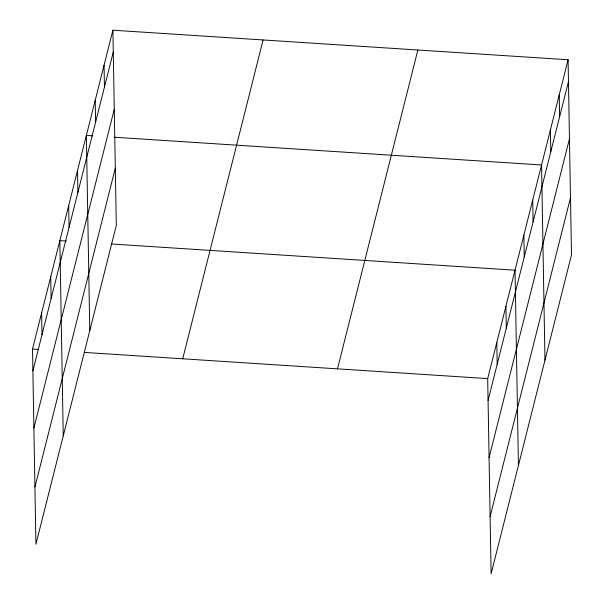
<?xml version="1.0" encoding="UTF-8"?>
<svg xmlns="http://www.w3.org/2000/svg" width="604" height="604" viewBox="0 0 604 604"><rect width="100%" height="100%" fill="white"/><g stroke="black" fill="none" stroke-linecap="round" stroke-linejoin="round"><path stroke-width="0.91" d="M112.895 30.2L116.308 225.398L35.915 544.242L32.51 349.044L112.895 30.2L568.085 59.758L571.49 254.956L491.105 573.8L487.692 378.602L568.085 59.758M32.888 370.871L113.28 52.027M33.884 428.085L114.277 109.241M34.919 487.028L115.304 168.184M182.718 358.799L263.11 39.955M337.485 368.848L417.87 50.004M488.077 400.429L568.47 81.585M489.074 457.643L569.466 138.799M490.101 516.586L570.493 197.742M92.857 135.84L86.372 135.417L89.777 330.614M114.186 137.221L541.554 164.975L544.967 360.173M66.334 241.056L59.841 240.634L63.246 435.831M111.763 244.008L515.031 270.199L518.436 465.39M32.51 349.044L38.075 349.406M84.432 352.419L487.692 378.602M559.244 94.836L559.621 116.663M550.403 129.905L550.78 151.732M532.713 200.052L533.098 221.879M523.872 235.122L524.249 256.949M505.918 306.334L506.295 328.161M496.805 342.468L497.19 364.295M104.054 65.27L104.439 87.097M95.213 100.347L95.591 122.174M77.523 170.494L77.908 192.321M68.682 205.564L69.067 227.391M50.728 276.775L51.114 298.603M41.616 312.91L42.001 334.737"/></g></svg>
